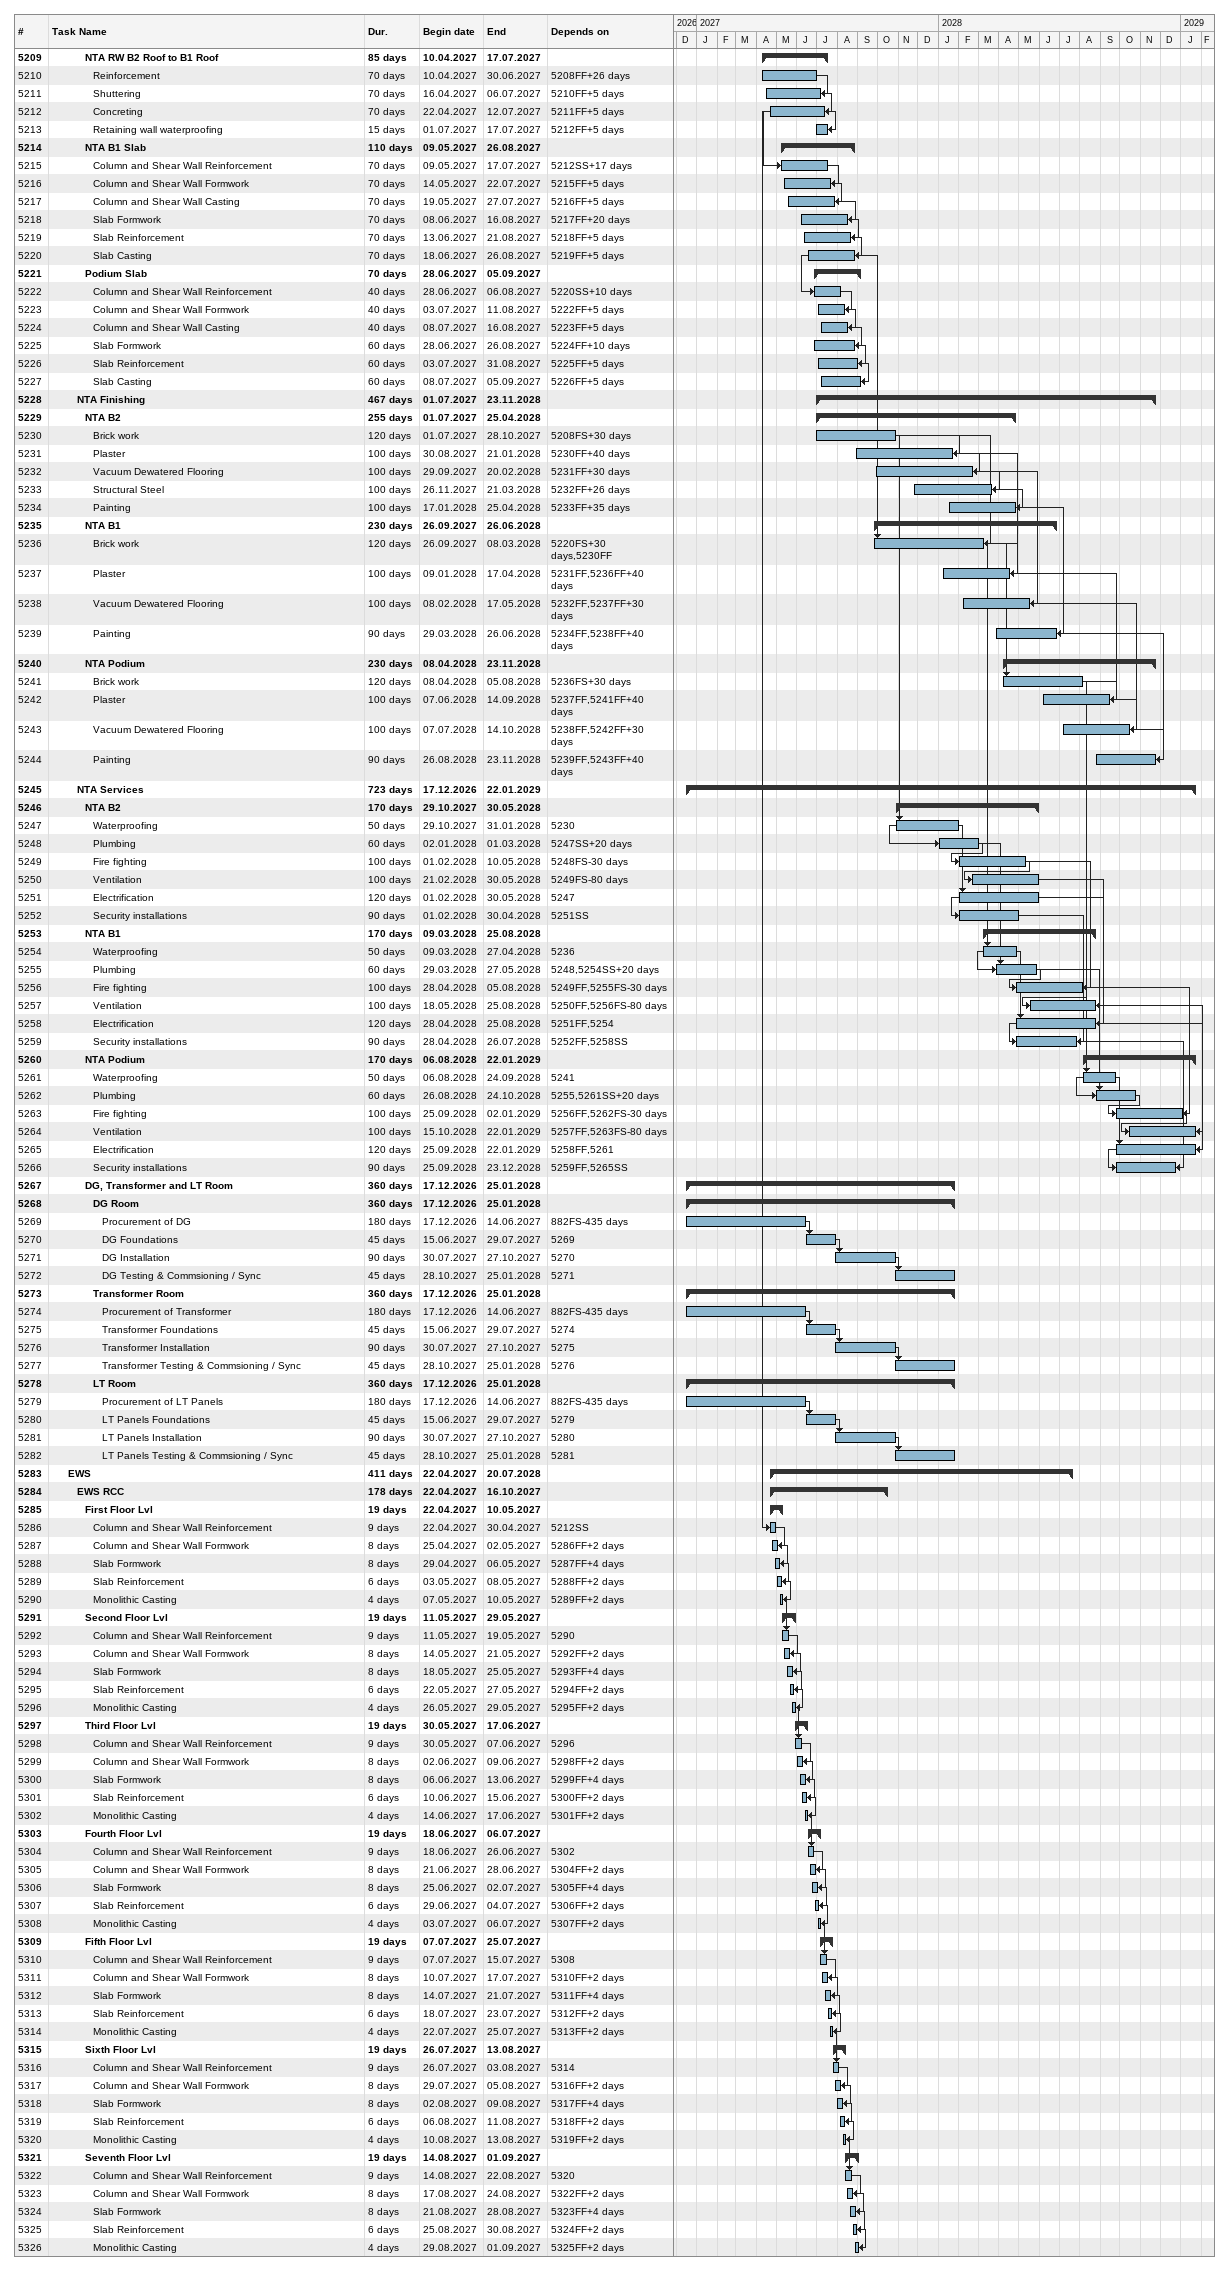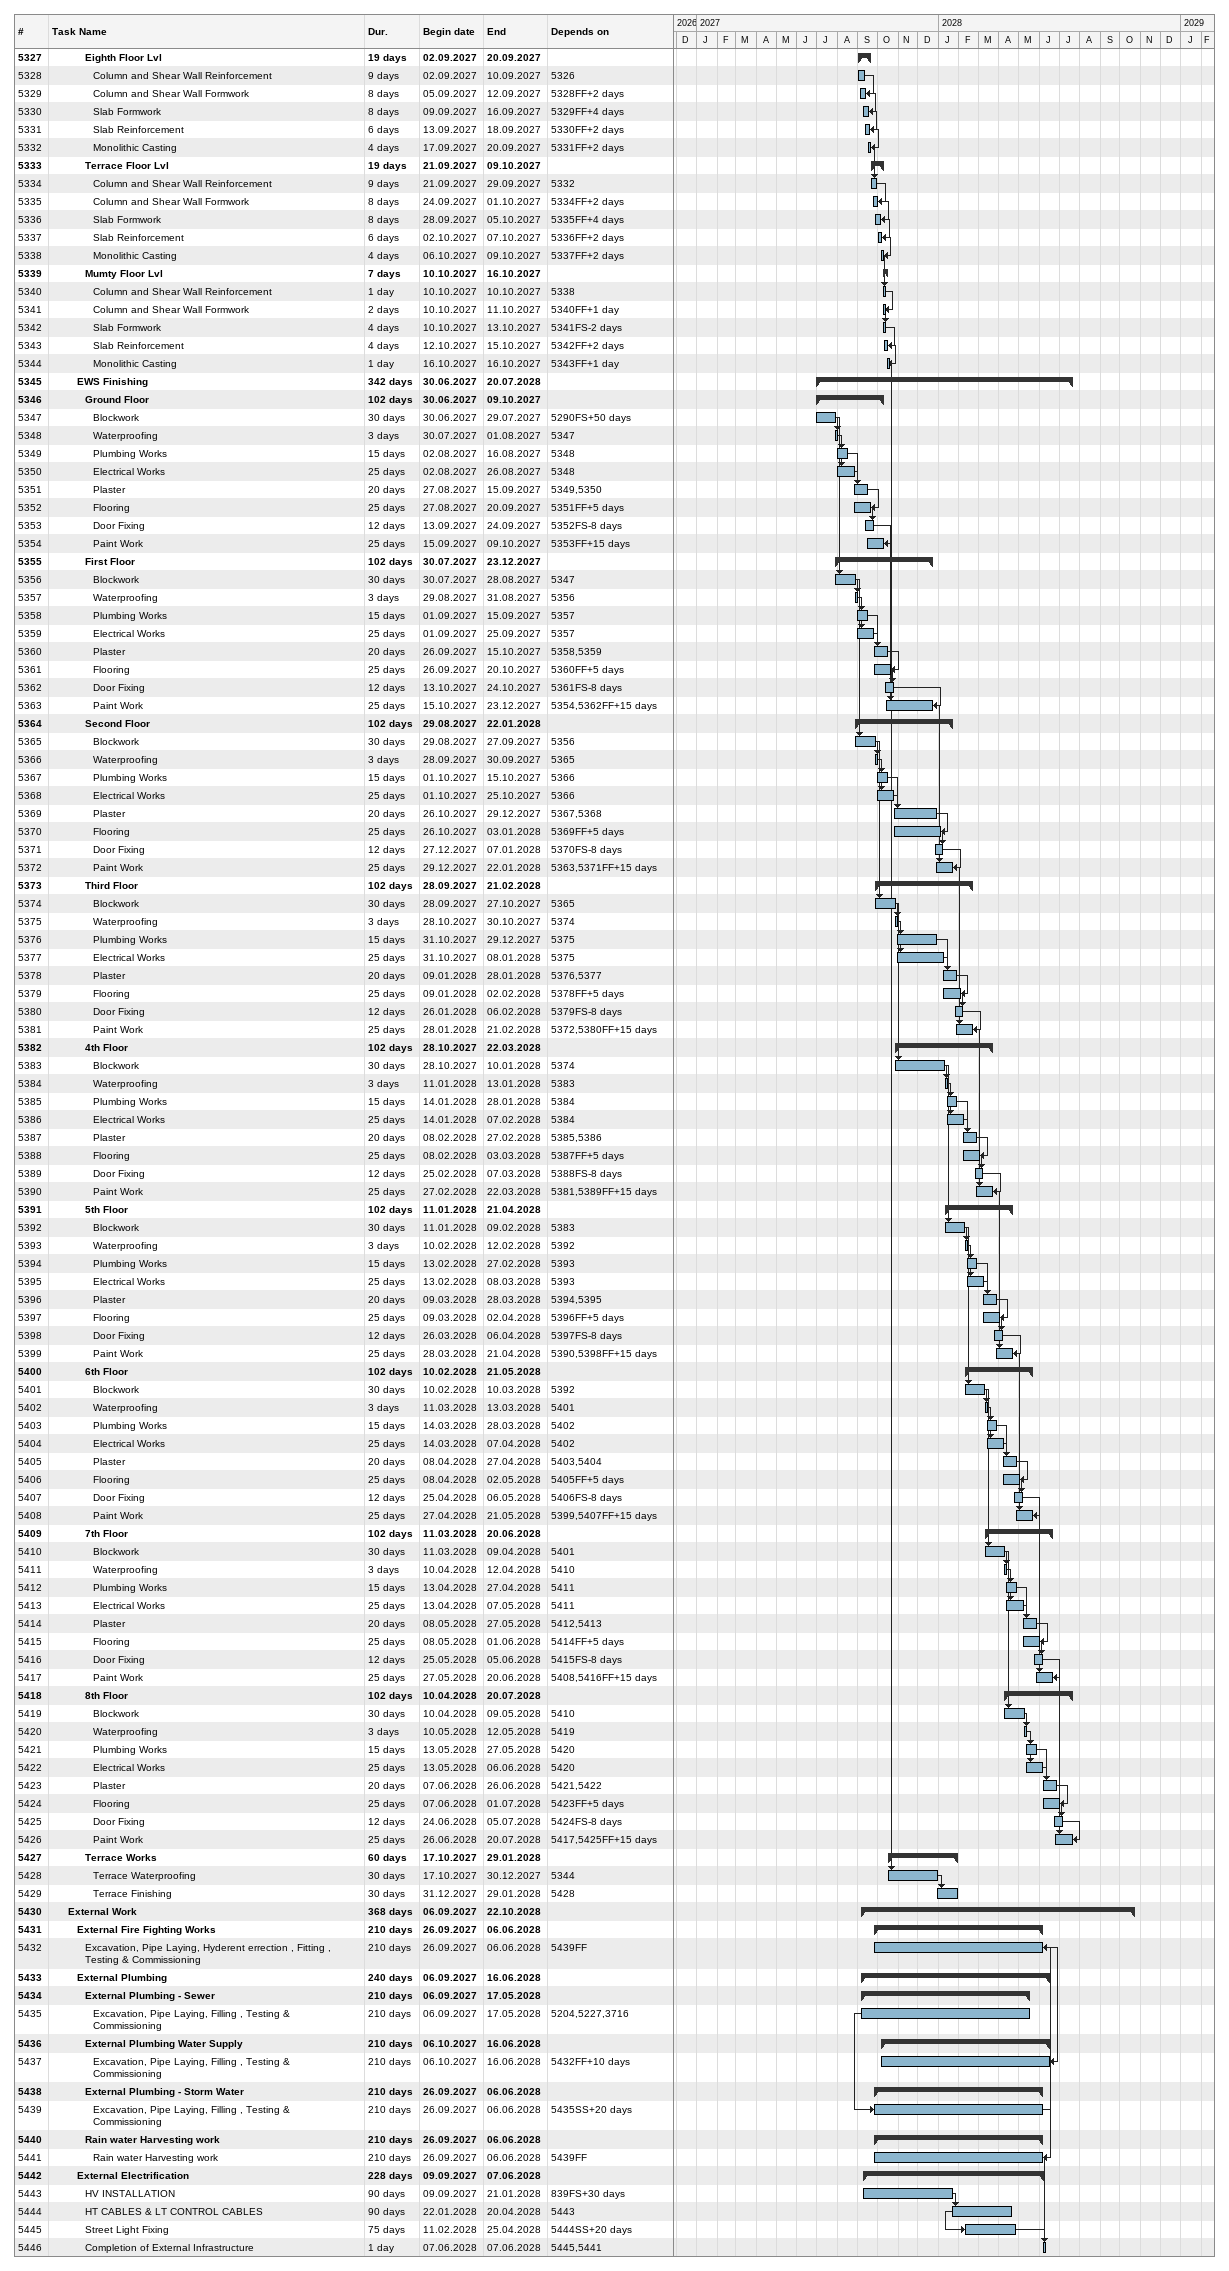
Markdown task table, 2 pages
| ID | Level | Task | Duration | Start | Finish | Predecessors |
|---|---|---|---|---|---|---|
| 5209 | 5 | **NTA RW B2 Roof to B1 Roof** | 85d | 2027-04-10 | 2027-07-17 |  |
| 5210 | 6 | Reinforcement | 70d | 2027-04-10 | 2027-06-30 | 5208FF+26d |
| 5211 | 6 | Shuttering | 70d | 2027-04-16 | 2027-07-06 | 5210FF+5d |
| 5212 | 6 | Concreting | 70d | 2027-04-22 | 2027-07-12 | 5211FF+5d |
| 5213 | 6 | Retaining wall waterproofing | 15d | 2027-07-01 | 2027-07-17 | 5212FF+5d |
| 5214 | 5 | **NTA B1 Slab** | 110d | 2027-05-09 | 2027-08-26 |  |
| 5215 | 6 | Column and Shear Wall Reinforcement | 70d | 2027-05-09 | 2027-07-17 | 5212SS+17d |
| 5216 | 6 | Column and Shear Wall Formwork | 70d | 2027-05-14 | 2027-07-22 | 5215FF+5d |
| 5217 | 6 | Column and Shear Wall Casting | 70d | 2027-05-19 | 2027-07-27 | 5216FF+5d |
| 5218 | 6 | Slab Formwork | 70d | 2027-06-08 | 2027-08-16 | 5217FF+20d |
| 5219 | 6 | Slab Reinforcement | 70d | 2027-06-13 | 2027-08-21 | 5218FF+5d |
| 5220 | 6 | Slab Casting | 70d | 2027-06-18 | 2027-08-26 | 5219FF+5d |
| 5221 | 5 | **Podium Slab** | 70d | 2027-06-28 | 2027-09-05 |  |
| 5222 | 6 | Column and Shear Wall Reinforcement | 40d | 2027-06-28 | 2027-08-06 | 5220SS+10d |
| 5223 | 6 | Column and Shear Wall Formwork | 40d | 2027-07-03 | 2027-08-11 | 5222FF+5d |
| 5224 | 6 | Column and Shear Wall Casting | 40d | 2027-07-08 | 2027-08-16 | 5223FF+5d |
| 5225 | 6 | Slab Formwork | 60d | 2027-06-28 | 2027-08-26 | 5224FF+10d |
| 5226 | 6 | Slab Reinforcement | 60d | 2027-07-03 | 2027-08-31 | 5225FF+5d |
| 5227 | 6 | Slab Casting | 60d | 2027-07-08 | 2027-09-05 | 5226FF+5d |
| 5228 | 4 | **NTA Finishing** | 467d | 2027-07-01 | 2028-11-23 |  |
| 5229 | 5 | **NTA B2** | 255d | 2027-07-01 | 2028-04-25 |  |
| 5230 | 6 | Brick work | 120d | 2027-07-01 | 2027-10-28 | 5208FS+30d |
| 5231 | 6 | Plaster | 100d | 2027-08-30 | 2028-01-21 | 5230FF+40d |
| 5232 | 6 | Vacuum Dewatered Flooring | 100d | 2027-09-29 | 2028-02-20 | 5231FF+30d |
| 5233 | 6 | Structural Steel | 100d | 2027-11-26 | 2028-03-21 | 5232FF+26d |
| 5234 | 6 | Painting | 100d | 2028-01-17 | 2028-04-25 | 5233FF+35d |
| 5235 | 5 | **NTA B1** | 230d | 2027-09-26 | 2028-06-26 |  |
| 5236 | 6 | Brick work | 120d | 2027-09-26 | 2028-03-08 | 5220FS+30d, 5230FF |
| 5237 | 6 | Plaster | 100d | 2028-01-09 | 2028-04-17 | 5231FF, 5236FF+40d |
| 5238 | 6 | Vacuum Dewatered Flooring | 100d | 2028-02-08 | 2028-05-17 | 5232FF, 5237FF+30d |
| 5239 | 6 | Painting | 90d | 2028-03-29 | 2028-06-26 | 5234FF, 5238FF+40d |
| 5240 | 5 | **NTA Podium** | 230d | 2028-04-08 | 2028-11-23 |  |
| 5241 | 6 | Brick work | 120d | 2028-04-08 | 2028-08-05 | 5236FS+30d |
| 5242 | 6 | Plaster | 100d | 2028-06-07 | 2028-09-14 | 5237FF, 5241FF+40d |
| 5243 | 6 | Vacuum Dewatered Flooring | 100d | 2028-07-07 | 2028-10-14 | 5238FF, 5242FF+30d |
| 5244 | 6 | Painting | 90d | 2028-08-26 | 2028-11-23 | 5239FF, 5243FF+40d |
| 5245 | 4 | **NTA Services** | 723d | 2026-12-17 | 2029-01-22 |  |
| 5246 | 5 | **NTA B2** | 170d | 2027-10-29 | 2028-05-30 |  |
| 5247 | 6 | Waterproofing | 50d | 2027-10-29 | 2028-01-31 | 5230 |
| 5248 | 6 | Plumbing | 60d | 2028-01-02 | 2028-03-01 | 5247SS+20d |
| 5249 | 6 | Fire fighting | 100d | 2028-02-01 | 2028-05-10 | 5248FS-30d |
| 5250 | 6 | Ventilation | 100d | 2028-02-21 | 2028-05-30 | 5249FS-80d |
| 5251 | 6 | Electrification | 120d | 2028-02-01 | 2028-05-30 | 5247 |
| 5252 | 6 | Security installations | 90d | 2028-02-01 | 2028-04-30 | 5251SS |
| 5253 | 5 | **NTA B1** | 170d | 2028-03-09 | 2028-08-25 |  |
| 5254 | 6 | Waterproofing | 50d | 2028-03-09 | 2028-04-27 | 5236 |
| 5255 | 6 | Plumbing | 60d | 2028-03-29 | 2028-05-27 | 5248, 5254SS+20d |
| 5256 | 6 | Fire fighting | 100d | 2028-04-28 | 2028-08-05 | 5249FF, 5255FS-30d |
| 5257 | 6 | Ventilation | 100d | 2028-05-18 | 2028-08-25 | 5250FF, 5256FS-80d |
| 5258 | 6 | Electrification | 120d | 2028-04-28 | 2028-08-25 | 5251FF, 5254 |
| 5259 | 6 | Security installations | 90d | 2028-04-28 | 2028-07-26 | 5252FF, 5258SS |
| 5260 | 5 | **NTA Podium** | 170d | 2028-08-06 | 2029-01-22 |  |
| 5261 | 6 | Waterproofing | 50d | 2028-08-06 | 2028-09-24 | 5241 |
| 5262 | 6 | Plumbing | 60d | 2028-08-26 | 2028-10-24 | 5255, 5261SS+20d |
| 5263 | 6 | Fire fighting | 100d | 2028-09-25 | 2029-01-02 | 5256FF, 5262FS-30d |
| 5264 | 6 | Ventilation | 100d | 2028-10-15 | 2029-01-22 | 5257FF, 5263FS-80d |
| 5265 | 6 | Electrification | 120d | 2028-09-25 | 2029-01-22 | 5258FF, 5261 |
| 5266 | 6 | Security installations | 90d | 2028-09-25 | 2028-12-23 | 5259FF, 5265SS |
| 5267 | 5 | **DG, Transformer and LT Room** | 360d | 2026-12-17 | 2028-01-25 |  |
| 5268 | 6 | **DG Room** | 360d | 2026-12-17 | 2028-01-25 |  |
| 5269 | 7 | Procurement of DG | 180d | 2026-12-17 | 2027-06-14 | 882FS-435d |
| 5270 | 7 | DG Foundations | 45d | 2027-06-15 | 2027-07-29 | 5269 |
| 5271 | 7 | DG Installation | 90d | 2027-07-30 | 2027-10-27 | 5270 |
| 5272 | 7 | DG Testing & Commsioning / Sync | 45d | 2027-10-28 | 2028-01-25 | 5271 |
| 5273 | 6 | **Transformer Room** | 360d | 2026-12-17 | 2028-01-25 |  |
| 5274 | 7 | Procurement of Transformer | 180d | 2026-12-17 | 2027-06-14 | 882FS-435d |
| 5275 | 7 | Transformer Foundations | 45d | 2027-06-15 | 2027-07-29 | 5274 |
| 5276 | 7 | Transformer Installation | 90d | 2027-07-30 | 2027-10-27 | 5275 |
| 5277 | 7 | Transformer Testing & Commsioning / Sync | 45d | 2027-10-28 | 2028-01-25 | 5276 |
| 5278 | 6 | **LT Room** | 360d | 2026-12-17 | 2028-01-25 |  |
| 5279 | 7 | Procurement of LT Panels | 180d | 2026-12-17 | 2027-06-14 | 882FS-435d |
| 5280 | 7 | LT Panels Foundations | 45d | 2027-06-15 | 2027-07-29 | 5279 |
| 5281 | 7 | LT Panels Installation | 90d | 2027-07-30 | 2027-10-27 | 5280 |
| 5282 | 7 | LT Panels Testing & Commsioning / Sync | 45d | 2027-10-28 | 2028-01-25 | 5281 |
| 5283 | 3 | **EWS** | 411d | 2027-04-22 | 2028-07-20 |  |
| 5284 | 4 | **EWS RCC** | 178d | 2027-04-22 | 2027-10-16 |  |
| 5285 | 5 | **First Floor Lvl** | 19d | 2027-04-22 | 2027-05-10 |  |
| 5286 | 6 | Column and Shear Wall Reinforcement | 9d | 2027-04-22 | 2027-04-30 | 5212SS |
| 5287 | 6 | Column and Shear Wall Formwork | 8d | 2027-04-25 | 2027-05-02 | 5286FF+2d |
| 5288 | 6 | Slab Formwork | 8d | 2027-04-29 | 2027-05-06 | 5287FF+4d |
| 5289 | 6 | Slab Reinforcement | 6d | 2027-05-03 | 2027-05-08 | 5288FF+2d |
| 5290 | 6 | Monolithic Casting | 4d | 2027-05-07 | 2027-05-10 | 5289FF+2d |
| 5291 | 5 | **Second Floor Lvl** | 19d | 2027-05-11 | 2027-05-29 |  |
| 5292 | 6 | Column and Shear Wall Reinforcement | 9d | 2027-05-11 | 2027-05-19 | 5290 |
| 5293 | 6 | Column and Shear Wall Formwork | 8d | 2027-05-14 | 2027-05-21 | 5292FF+2d |
| 5294 | 6 | Slab Formwork | 8d | 2027-05-18 | 2027-05-25 | 5293FF+4d |
| 5295 | 6 | Slab Reinforcement | 6d | 2027-05-22 | 2027-05-27 | 5294FF+2d |
| 5296 | 6 | Monolithic Casting | 4d | 2027-05-26 | 2027-05-29 | 5295FF+2d |
| 5297 | 5 | **Third Floor Lvl** | 19d | 2027-05-30 | 2027-06-17 |  |
| 5298 | 6 | Column and Shear Wall Reinforcement | 9d | 2027-05-30 | 2027-06-07 | 5296 |
| 5299 | 6 | Column and Shear Wall Formwork | 8d | 2027-06-02 | 2027-06-09 | 5298FF+2d |
| 5300 | 6 | Slab Formwork | 8d | 2027-06-06 | 2027-06-13 | 5299FF+4d |
| 5301 | 6 | Slab Reinforcement | 6d | 2027-06-10 | 2027-06-15 | 5300FF+2d |
| 5302 | 6 | Monolithic Casting | 4d | 2027-06-14 | 2027-06-17 | 5301FF+2d |
| 5303 | 5 | **Fourth Floor Lvl** | 19d | 2027-06-18 | 2027-07-06 |  |
| 5304 | 6 | Column and Shear Wall Reinforcement | 9d | 2027-06-18 | 2027-06-26 | 5302 |
| 5305 | 6 | Column and Shear Wall Formwork | 8d | 2027-06-21 | 2027-06-28 | 5304FF+2d |
| 5306 | 6 | Slab Formwork | 8d | 2027-06-25 | 2027-07-02 | 5305FF+4d |
| 5307 | 6 | Slab Reinforcement | 6d | 2027-06-29 | 2027-07-04 | 5306FF+2d |
| 5308 | 6 | Monolithic Casting | 4d | 2027-07-03 | 2027-07-06 | 5307FF+2d |
| 5309 | 5 | **Fifth Floor Lvl** | 19d | 2027-07-07 | 2027-07-25 |  |
| 5310 | 6 | Column and Shear Wall Reinforcement | 9d | 2027-07-07 | 2027-07-15 | 5308 |
| 5311 | 6 | Column and Shear Wall Formwork | 8d | 2027-07-10 | 2027-07-17 | 5310FF+2d |
| 5312 | 6 | Slab Formwork | 8d | 2027-07-14 | 2027-07-21 | 5311FF+4d |
| 5313 | 6 | Slab Reinforcement | 6d | 2027-07-18 | 2027-07-23 | 5312FF+2d |
| 5314 | 6 | Monolithic Casting | 4d | 2027-07-22 | 2027-07-25 | 5313FF+2d |
| 5315 | 5 | **Sixth Floor Lvl** | 19d | 2027-07-26 | 2027-08-13 |  |
| 5316 | 6 | Column and Shear Wall Reinforcement | 9d | 2027-07-26 | 2027-08-03 | 5314 |
| 5317 | 6 | Column and Shear Wall Formwork | 8d | 2027-07-29 | 2027-08-05 | 5316FF+2d |
| 5318 | 6 | Slab Formwork | 8d | 2027-08-02 | 2027-08-09 | 5317FF+4d |
| 5319 | 6 | Slab Reinforcement | 6d | 2027-08-06 | 2027-08-11 | 5318FF+2d |
| 5320 | 6 | Monolithic Casting | 4d | 2027-08-10 | 2027-08-13 | 5319FF+2d |
| 5321 | 5 | **Seventh Floor Lvl** | 19d | 2027-08-14 | 2027-09-01 |  |
| 5322 | 6 | Column and Shear Wall Reinforcement | 9d | 2027-08-14 | 2027-08-22 | 5320 |
| 5323 | 6 | Column and Shear Wall Formwork | 8d | 2027-08-17 | 2027-08-24 | 5322FF+2d |
| 5324 | 6 | Slab Formwork | 8d | 2027-08-21 | 2027-08-28 | 5323FF+4d |
| 5325 | 6 | Slab Reinforcement | 6d | 2027-08-25 | 2027-08-30 | 5324FF+2d |
| 5326 | 6 | Monolithic Casting | 4d | 2027-08-29 | 2027-09-01 | 5325FF+2d |
| 5327 | 5 | **Eighth Floor Lvl** | 19d | 2027-09-02 | 2027-09-20 |  |
| 5328 | 6 | Column and Shear Wall Reinforcement | 9d | 2027-09-02 | 2027-09-10 | 5326 |
| 5329 | 6 | Column and Shear Wall Formwork | 8d | 2027-09-05 | 2027-09-12 | 5328FF+2d |
| 5330 | 6 | Slab Formwork | 8d | 2027-09-09 | 2027-09-16 | 5329FF+4d |
| 5331 | 6 | Slab Reinforcement | 6d | 2027-09-13 | 2027-09-18 | 5330FF+2d |
| 5332 | 6 | Monolithic Casting | 4d | 2027-09-17 | 2027-09-20 | 5331FF+2d |
| 5333 | 5 | **Terrace Floor Lvl** | 19d | 2027-09-21 | 2027-10-09 |  |
| 5334 | 6 | Column and Shear Wall Reinforcement | 9d | 2027-09-21 | 2027-09-29 | 5332 |
| 5335 | 6 | Column and Shear Wall Formwork | 8d | 2027-09-24 | 2027-10-01 | 5334FF+2d |
| 5336 | 6 | Slab Formwork | 8d | 2027-09-28 | 2027-10-05 | 5335FF+4d |
| 5337 | 6 | Slab Reinforcement | 6d | 2027-10-02 | 2027-10-07 | 5336FF+2d |
| 5338 | 6 | Monolithic Casting | 4d | 2027-10-06 | 2027-10-09 | 5337FF+2d |
| 5339 | 5 | **Mumty Floor Lvl** | 7d | 2027-10-10 | 2027-10-16 |  |
| 5340 | 6 | Column and Shear Wall Reinforcement | 1d | 2027-10-10 | 2027-10-10 | 5338 |
| 5341 | 6 | Column and Shear Wall Formwork | 2d | 2027-10-10 | 2027-10-11 | 5340FF+1d |
| 5342 | 6 | Slab Formwork | 4d | 2027-10-10 | 2027-10-13 | 5341FS-2d |
| 5343 | 6 | Slab Reinforcement | 4d | 2027-10-12 | 2027-10-15 | 5342FF+2d |
| 5344 | 6 | Monolithic Casting | 1d | 2027-10-16 | 2027-10-16 | 5343FF+1d |
| 5345 | 4 | **EWS Finishing** | 342d | 2027-06-30 | 2028-07-20 |  |
| 5346 | 5 | **Ground Floor** | 102d | 2027-06-30 | 2027-10-09 |  |
| 5347 | 6 | Blockwork | 30d | 2027-06-30 | 2027-07-29 | 5290FS+50d |
| 5348 | 6 | Waterproofing | 3d | 2027-07-30 | 2027-08-01 | 5347 |
| 5349 | 6 | Plumbing Works | 15d | 2027-08-02 | 2027-08-16 | 5348 |
| 5350 | 6 | Electrical Works | 25d | 2027-08-02 | 2027-08-26 | 5348 |
| 5351 | 6 | Plaster | 20d | 2027-08-27 | 2027-09-15 | 5349, 5350 |
| 5352 | 6 | Flooring | 25d | 2027-08-27 | 2027-09-20 | 5351FF+5d |
| 5353 | 6 | Door Fixing | 12d | 2027-09-13 | 2027-09-24 | 5352FS-8d |
| 5354 | 6 | Paint Work | 25d | 2027-09-15 | 2027-10-09 | 5353FF+15d |
| 5355 | 5 | **First Floor** | 102d | 2027-07-30 | 2027-12-23 |  |
| 5356 | 6 | Blockwork | 30d | 2027-07-30 | 2027-08-28 | 5347 |
| 5357 | 6 | Waterproofing | 3d | 2027-08-29 | 2027-08-31 | 5356 |
| 5358 | 6 | Plumbing Works | 15d | 2027-09-01 | 2027-09-15 | 5357 |
| 5359 | 6 | Electrical Works | 25d | 2027-09-01 | 2027-09-25 | 5357 |
| 5360 | 6 | Plaster | 20d | 2027-09-26 | 2027-10-15 | 5358, 5359 |
| 5361 | 6 | Flooring | 25d | 2027-09-26 | 2027-10-20 | 5360FF+5d |
| 5362 | 6 | Door Fixing | 12d | 2027-10-13 | 2027-10-24 | 5361FS-8d |
| 5363 | 6 | Paint Work | 25d | 2027-10-15 | 2027-12-23 | 5354, 5362FF+15d |
| 5364 | 5 | **Second Floor** | 102d | 2027-08-29 | 2028-01-22 |  |
| 5365 | 6 | Blockwork | 30d | 2027-08-29 | 2027-09-27 | 5356 |
| 5366 | 6 | Waterproofing | 3d | 2027-09-28 | 2027-09-30 | 5365 |
| 5367 | 6 | Plumbing Works | 15d | 2027-10-01 | 2027-10-15 | 5366 |
| 5368 | 6 | Electrical Works | 25d | 2027-10-01 | 2027-10-25 | 5366 |
| 5369 | 6 | Plaster | 20d | 2027-10-26 | 2027-12-29 | 5367, 5368 |
| 5370 | 6 | Flooring | 25d | 2027-10-26 | 2028-01-03 | 5369FF+5d |
| 5371 | 6 | Door Fixing | 12d | 2027-12-27 | 2028-01-07 | 5370FS-8d |
| 5372 | 6 | Paint Work | 25d | 2027-12-29 | 2028-01-22 | 5363, 5371FF+15d |
| 5373 | 5 | **Third Floor** | 102d | 2027-09-28 | 2028-02-21 |  |
| 5374 | 6 | Blockwork | 30d | 2027-09-28 | 2027-10-27 | 5365 |
| 5375 | 6 | Waterproofing | 3d | 2027-10-28 | 2027-10-30 | 5374 |
| 5376 | 6 | Plumbing Works | 15d | 2027-10-31 | 2027-12-29 | 5375 |
| 5377 | 6 | Electrical Works | 25d | 2027-10-31 | 2028-01-08 | 5375 |
| 5378 | 6 | Plaster | 20d | 2028-01-09 | 2028-01-28 | 5376, 5377 |
| 5379 | 6 | Flooring | 25d | 2028-01-09 | 2028-02-02 | 5378FF+5d |
| 5380 | 6 | Door Fixing | 12d | 2028-01-26 | 2028-02-06 | 5379FS-8d |
| 5381 | 6 | Paint Work | 25d | 2028-01-28 | 2028-02-21 | 5372, 5380FF+15d |
| 5382 | 5 | **4th Floor** | 102d | 2027-10-28 | 2028-03-22 |  |
| 5383 | 6 | Blockwork | 30d | 2027-10-28 | 2028-01-10 | 5374 |
| 5384 | 6 | Waterproofing | 3d | 2028-01-11 | 2028-01-13 | 5383 |
| 5385 | 6 | Plumbing Works | 15d | 2028-01-14 | 2028-01-28 | 5384 |
| 5386 | 6 | Electrical Works | 25d | 2028-01-14 | 2028-02-07 | 5384 |
| 5387 | 6 | Plaster | 20d | 2028-02-08 | 2028-02-27 | 5385, 5386 |
| 5388 | 6 | Flooring | 25d | 2028-02-08 | 2028-03-03 | 5387FF+5d |
| 5389 | 6 | Door Fixing | 12d | 2028-02-25 | 2028-03-07 | 5388FS-8d |
| 5390 | 6 | Paint Work | 25d | 2028-02-27 | 2028-03-22 | 5381, 5389FF+15d |
| 5391 | 5 | **5th Floor** | 102d | 2028-01-11 | 2028-04-21 |  |
| 5392 | 6 | Blockwork | 30d | 2028-01-11 | 2028-02-09 | 5383 |
| 5393 | 6 | Waterproofing | 3d | 2028-02-10 | 2028-02-12 | 5392 |
| 5394 | 6 | Plumbing Works | 15d | 2028-02-13 | 2028-02-27 | 5393 |
| 5395 | 6 | Electrical Works | 25d | 2028-02-13 | 2028-03-08 | 5393 |
| 5396 | 6 | Plaster | 20d | 2028-03-09 | 2028-03-28 | 5394, 5395 |
| 5397 | 6 | Flooring | 25d | 2028-03-09 | 2028-04-02 | 5396FF+5d |
| 5398 | 6 | Door Fixing | 12d | 2028-03-26 | 2028-04-06 | 5397FS-8d |
| 5399 | 6 | Paint Work | 25d | 2028-03-28 | 2028-04-21 | 5390, 5398FF+15d |
| 5400 | 5 | **6th Floor** | 102d | 2028-02-10 | 2028-05-21 |  |
| 5401 | 6 | Blockwork | 30d | 2028-02-10 | 2028-03-10 | 5392 |
| 5402 | 6 | Waterproofing | 3d | 2028-03-11 | 2028-03-13 | 5401 |
| 5403 | 6 | Plumbing Works | 15d | 2028-03-14 | 2028-03-28 | 5402 |
| 5404 | 6 | Electrical Works | 25d | 2028-03-14 | 2028-04-07 | 5402 |
| 5405 | 6 | Plaster | 20d | 2028-04-08 | 2028-04-27 | 5403, 5404 |
| 5406 | 6 | Flooring | 25d | 2028-04-08 | 2028-05-02 | 5405FF+5d |
| 5407 | 6 | Door Fixing | 12d | 2028-04-25 | 2028-05-06 | 5406FS-8d |
| 5408 | 6 | Paint Work | 25d | 2028-04-27 | 2028-05-21 | 5399, 5407FF+15d |
| 5409 | 5 | **7th Floor** | 102d | 2028-03-11 | 2028-06-20 |  |
| 5410 | 6 | Blockwork | 30d | 2028-03-11 | 2028-04-09 | 5401 |
| 5411 | 6 | Waterproofing | 3d | 2028-04-10 | 2028-04-12 | 5410 |
| 5412 | 6 | Plumbing Works | 15d | 2028-04-13 | 2028-04-27 | 5411 |
| 5413 | 6 | Electrical Works | 25d | 2028-04-13 | 2028-05-07 | 5411 |
| 5414 | 6 | Plaster | 20d | 2028-05-08 | 2028-05-27 | 5412, 5413 |
| 5415 | 6 | Flooring | 25d | 2028-05-08 | 2028-06-01 | 5414FF+5d |
| 5416 | 6 | Door Fixing | 12d | 2028-05-25 | 2028-06-05 | 5415FS-8d |
| 5417 | 6 | Paint Work | 25d | 2028-05-27 | 2028-06-20 | 5408, 5416FF+15d |
| 5418 | 5 | **8th Floor** | 102d | 2028-04-10 | 2028-07-20 |  |
| 5419 | 6 | Blockwork | 30d | 2028-04-10 | 2028-05-09 | 5410 |
| 5420 | 6 | Waterproofing | 3d | 2028-05-10 | 2028-05-12 | 5419 |
| 5421 | 6 | Plumbing Works | 15d | 2028-05-13 | 2028-05-27 | 5420 |
| 5422 | 6 | Electrical Works | 25d | 2028-05-13 | 2028-06-06 | 5420 |
| 5423 | 6 | Plaster | 20d | 2028-06-07 | 2028-06-26 | 5421, 5422 |
| 5424 | 6 | Flooring | 25d | 2028-06-07 | 2028-07-01 | 5423FF+5d |
| 5425 | 6 | Door Fixing | 12d | 2028-06-24 | 2028-07-05 | 5424FS-8d |
| 5426 | 6 | Paint Work | 25d | 2028-06-26 | 2028-07-20 | 5417, 5425FF+15d |
| 5427 | 5 | **Terrace Works** | 60d | 2027-10-17 | 2028-01-29 |  |
| 5428 | 6 | Terrace Waterproofing | 30d | 2027-10-17 | 2027-12-30 | 5344 |
| 5429 | 6 | Terrace Finishing | 30d | 2027-12-31 | 2028-01-29 | 5428 |
| 5430 | 3 | **External Work** | 368d | 2027-09-06 | 2028-10-22 |  |
| 5431 | 4 | **External Fire Fighting Works** | 210d | 2027-09-26 | 2028-06-06 |  |
| 5432 | 5 | Excavation, Pipe Laying, Hyderent errection , Fitting , Testing & Commissioning | 210d | 2027-09-26 | 2028-06-06 | 5439FF |
| 5433 | 4 | **External Plumbing** | 240d | 2027-09-06 | 2028-06-16 |  |
| 5434 | 5 | **External Plumbing - Sewer** | 210d | 2027-09-06 | 2028-05-17 |  |
| 5435 | 6 | Excavation, Pipe Laying, Filling , Testing & Commissioning | 210d | 2027-09-06 | 2028-05-17 | 5204, 5227, 3716 |
| 5436 | 5 | **External Plumbing Water Supply** | 210d | 2027-10-06 | 2028-06-16 |  |
| 5437 | 6 | Excavation, Pipe Laying, Filling , Testing & Commissioning | 210d | 2027-10-06 | 2028-06-16 | 5432FF+10d |
| 5438 | 5 | **External Plumbing - Storm Water** | 210d | 2027-09-26 | 2028-06-06 |  |
| 5439 | 6 | Excavation, Pipe Laying, Filling , Testing & Commissioning | 210d | 2027-09-26 | 2028-06-06 | 5435SS+20d |
| 5440 | 5 | **Rain water Harvesting work** | 210d | 2027-09-26 | 2028-06-06 |  |
| 5441 | 6 | Rain water Harvesting work | 210d | 2027-09-26 | 2028-06-06 | 5439FF |
| 5442 | 4 | **External Electrification** | 228d | 2027-09-09 | 2028-06-07 |  |
| 5443 | 5 | HV INSTALLATION | 90d | 2027-09-09 | 2028-01-21 | 839FS+30d |
| 5444 | 5 | HT CABLES & LT CONTROL CABLES | 90d | 2028-01-22 | 2028-04-20 | 5443 |
| 5445 | 5 | Street Light Fixing | 75d | 2028-02-11 | 2028-04-25 | 5444SS+20d |
| 5446 | 5 | Completion of External Infrastructure | 1d | 2028-06-07 | 2028-06-07 | 5445, 5441 |
